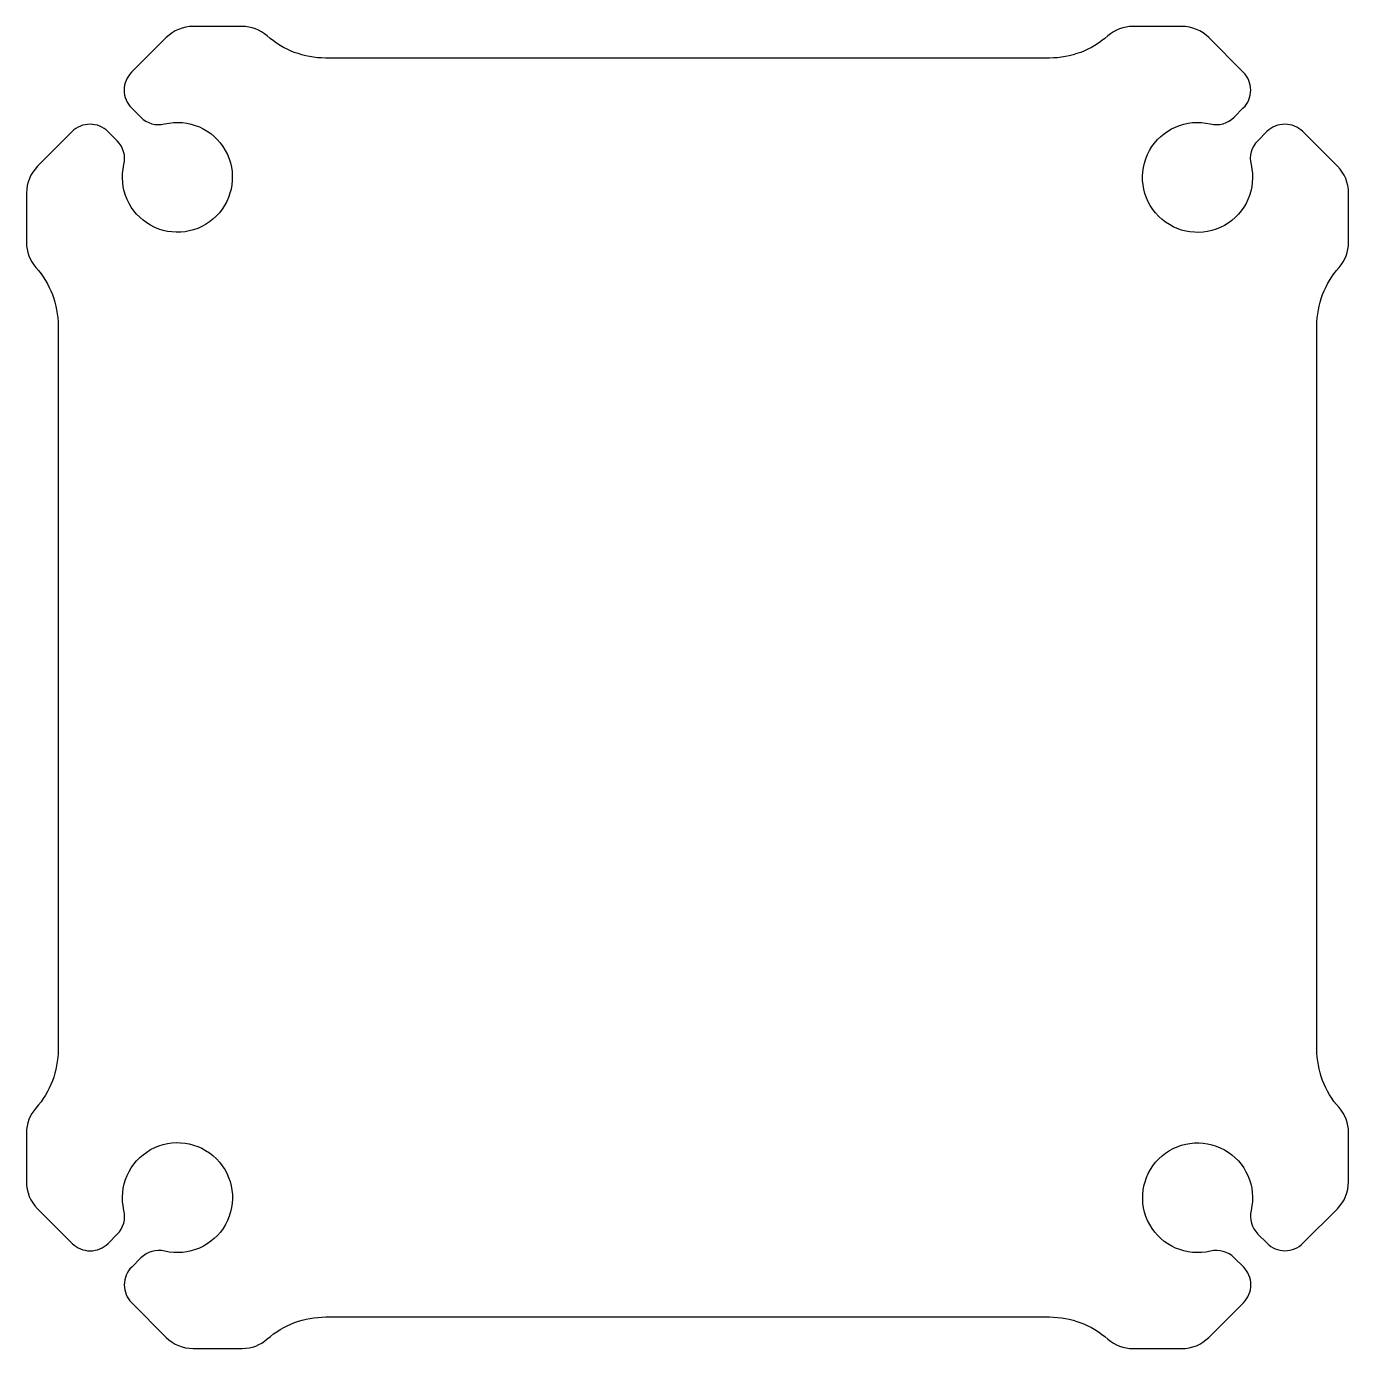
# Model space of a CAD drawing. Header units: millimetres. Extents: x -13.2 to -2.7, y -7.4 to 3.
import ezdxf

# ---------------------------------------------------------------- set-up
doc = ezdxf.new("R2010")
doc.units = ezdxf.units.MM
doc.layers.get('0').update_dxf_attribs({"linetype": 'CONTINUOUS'})

msp = doc.modelspace()

# ---------------------------------------------------------------- linework, layer by layer
msp.add_lwpolyline([(-12.79, -6.616, 0.414214), (-12.507, -6.616), (-12.434, -6.543, 0.260864), (-12.381, -6.355, -3.539191), (-12.059, -6.677, 0.260514), (-12.247, -6.73), (-12.32, -6.803, 0.414214), (-12.32, -7.086), (-12.047, -7.36, 0.198908), (-11.834, -7.447), (-11.445, -7.447, 0.182676), (-11.247, -7.372, -0.182676), (-10.784, -7.198), (-5.061, -7.198, -0.182676), (-4.598, -7.373, 0.182676), (-4.399, -7.448), (-4.013, -7.448, 0.198943), (-3.801, -7.36), (-3.526, -7.085, 0.414214), (-3.526, -6.802), (-3.599, -6.73, 0.260844), (-3.787, -6.677, -3.539191), (-3.466, -6.355, 0.260533), (-3.412, -6.542), (-3.339, -6.615, 0.414214), (-3.056, -6.615), (-2.783, -6.342, 0.198882), (-2.695, -6.129), (-2.695, -5.74, 0.182676), (-2.77, -5.542, -0.182676), (-2.945, -5.079), (-2.945, 0.641, -0.182676), (-2.77, 1.104, 0.182676), (-2.695, 1.303), (-2.695, 1.692, 0.198917), (-2.782, 1.904), (-3.057, 2.178, 0.414214), (-3.34, 2.178), (-3.413, 2.106, 0.260858), (-3.466, 1.917, -3.539097), (-3.788, 2.239, 0.260512), (-3.6, 2.292), (-3.527, 2.365, 0.414214), (-3.527, 2.648), (-3.8, 2.922, 0.198908), (-4.013, 3.01), (-4.399, 3.01, 0.182676), (-4.598, 2.935, -0.182676), (-5.061, 2.76), (-10.786, 2.76, -0.182676), (-11.249, 2.935, 0.182676), (-11.448, 3.01), (-11.834, 3.01, 0.198919), (-12.046, 2.922), (-12.321, 2.648, 0.414214), (-12.321, 2.365), (-12.248, 2.292, 0.260864), (-12.06, 2.239, -3.539216), (-12.381, 1.917, 0.260515), (-12.435, 2.105), (-12.508, 2.178, 0.414214), (-12.791, 2.178), (-13.064, 1.904, 0.198906), (-13.152, 1.692), (-13.152, 1.303, 0.182676), (-13.077, 1.104, -0.182676), (-12.902, 0.641), (-12.902, -5.082, -0.182676), (-13.077, -5.545, 0.182676), (-13.152, -5.743), (-13.152, -6.129, 0.198917), (-13.065, -6.342)], format="xyb", close=True)

doc.saveas('drawing.dxf')
